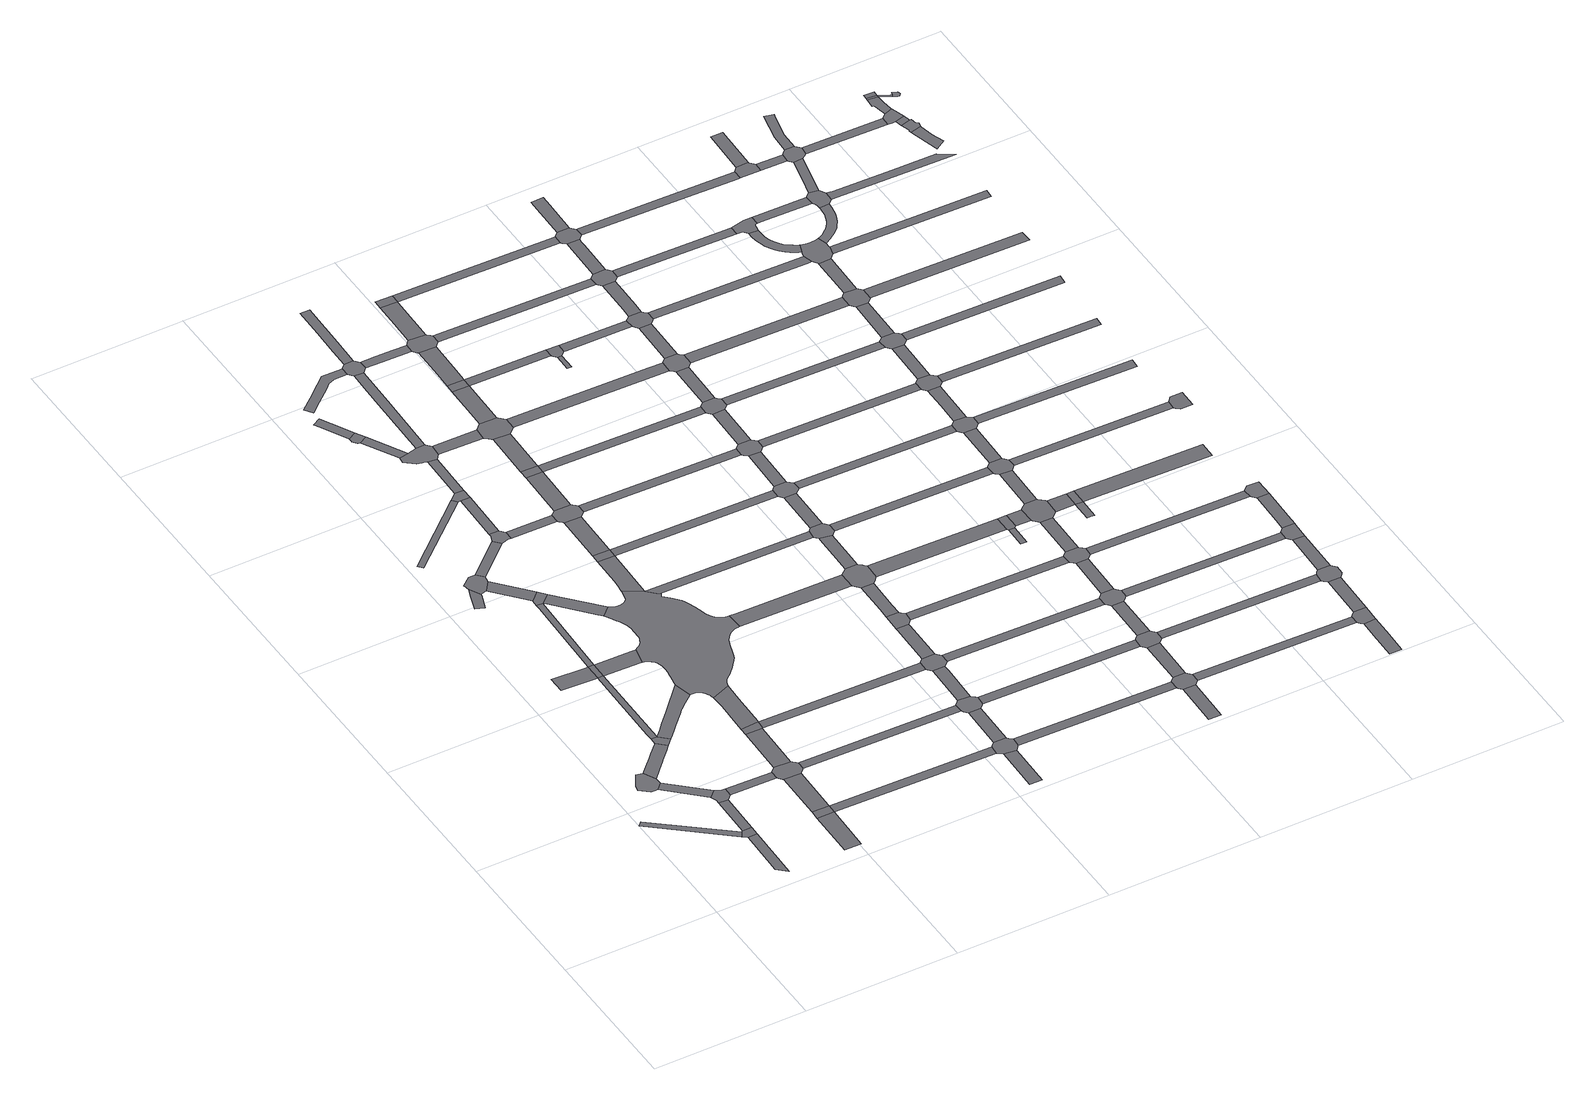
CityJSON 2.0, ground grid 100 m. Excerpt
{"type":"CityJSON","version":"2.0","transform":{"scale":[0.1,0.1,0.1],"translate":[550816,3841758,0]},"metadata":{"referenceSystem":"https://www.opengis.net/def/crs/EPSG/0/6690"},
"CityObjects":{
"road1":{"type":"Road","attributes":{"RoadStructureAttribute.sectionType":"1"},"geometry":[{"type":"MultiSurface","lod":"1","boundaries":[[[0,1,2,3]]]}]},
"road2":{"type":"Road","geometry":[{"type":"MultiSurface","lod":"1","boundaries":[[[4,5,6,7,8,9,10,11,12,13]]]}]},
"road3":{"type":"Road","attributes":{"RoadStructureAttribute.sectionType":"1"},"geometry":[{"type":"MultiSurface","lod":"1","boundaries":[[[14,15,16,17]]]}]},
"road4":{"type":"Road","geometry":[{"type":"MultiSurface","lod":"1","boundaries":[[[18,3,2,14,17,19]]]}]},
"road5":{"type":"Road","attributes":{"RoadStructureAttribute.sectionType":"1"},"geometry":[{"type":"MultiSurface","lod":"1","boundaries":[[[10,9,20,21]]]}]},
"road6":{"type":"Road","attributes":{"RoadStructureAttribute.sectionType":"1"},"geometry":[{"type":"MultiSurface","lod":"1","boundaries":[[[22,18,19,23]]]}]},
"road7":{"type":"Road","attributes":{"RoadStructureAttribute.sectionType":"1"},"geometry":[{"type":"MultiSurface","lod":"1","boundaries":[[[24,25,26,27,28,29,13,12,30,31,32,33,34]]]}]},
"road8":{"type":"Road","geometry":[{"type":"MultiSurface","lod":"1","boundaries":[[[35,36,37,21,20,38,39,22,23,40,41]]]}]},
"road9":{"type":"Road","geometry":[{"type":"MultiSurface","lod":"1","boundaries":[[[42,43,44,24,34,45,46]]]}]},
"road10":{"type":"Road","attributes":{"RoadStructureAttribute.sectionType":"1"},"geometry":[{"type":"MultiSurface","lod":"1","boundaries":[[[47,48,49,50,51,52]]]}]},
"road11":{"type":"Road","attributes":{"RoadStructureAttribute.sectionType":"1"},"geometry":[{"type":"MultiSurface","lod":"1","boundaries":[[[41,40,53,54]]]}]},
"road12":{"type":"Road","attributes":{"RoadStructureAttribute.sectionType":"1"},"geometry":[{"type":"MultiSurface","lod":"1","boundaries":[[[51,55,42,46,56,57]]]}]},
"road13":{"type":"Road","attributes":{"RoadStructureAttribute.sectionType":"1"},"geometry":[{"type":"MultiSurface","lod":"1","boundaries":[[[58,59,60,61]]]}]},
"road14":{"type":"Road","geometry":[{"type":"MultiSurface","lod":"1","boundaries":[[[62,58,61,63]]]}]},
"road15":{"type":"Road","attributes":{"RoadStructureAttribute.sectionType":"1"},"geometry":[{"type":"MultiSurface","lod":"1","boundaries":[[[64,65,66,67,68,69]]]}]},
"road16":{"type":"Road","geometry":[{"type":"MultiSurface","lod":"1","boundaries":[[[52,51,57,70,71]]]}]},
"road17":{"type":"Road","attributes":{"RoadStructureAttribute.sectionType":"1"},"geometry":[{"type":"MultiSurface","lod":"1","boundaries":[[[72,73,74,75,76,77,78,46,45,79,80,81,82,83,84,85,86,87,88]]]}]},
"road18":{"type":"Road","attributes":{"RoadStructureAttribute.sectionType":"1"},"geometry":[{"type":"MultiSurface","lod":"1","boundaries":[[[89,62,63,90,91]]]}]},
"road19":{"type":"Road","geometry":[{"type":"MultiSurface","lod":"1","boundaries":[[[92,93,94,95,96,64,69,97,98,99,100,101,102]]]}]},
"road20":{"type":"Road","geometry":[{"type":"MultiSurface","lod":"1","boundaries":[[[103,104,105,54,53,106,89,91,107,108,109,110,111,112,113]]]}]},
"road21":{"type":"Road","attributes":{"RoadStructureAttribute.sectionType":"1"},"geometry":[{"type":"MultiSurface","lod":"1","boundaries":[[[114,115,71,70,116,117,118]]]}]},
"road22":{"type":"Road","attributes":{"RoadStructureAttribute.sectionType":"1"},"geometry":[{"type":"MultiSurface","lod":"1","boundaries":[[[119,120,121,122,70,57,123,124,125,126,127]]]}]},
"road23":{"type":"Road","attributes":{"RoadStructureAttribute.sectionType":"1"},"geometry":[{"type":"MultiSurface","lod":"1","boundaries":[[[128,103,113,129]]]}]},
"road24":{"type":"Road","attributes":{"RoadStructureAttribute.sectionType":"1"},"geometry":[{"type":"MultiSurface","lod":"1","boundaries":[[[99,98,130,131,132]]]}]},
"road25":{"type":"Road","geometry":[{"type":"MultiSurface","lod":"1","boundaries":[[[133,134,128,129,135]]]}]},
"road26":{"type":"Road","geometry":[{"type":"MultiSurface","lod":"1","boundaries":[[[132,131,136,114,118,137,138]]]}]},
"road27":{"type":"Road","attributes":{"RoadStructureAttribute.sectionType":"1"},"geometry":[{"type":"MultiSurface","lod":"1","boundaries":[[[139,140,141,142]]]}]},
"road28":{"type":"Road","attributes":{"RoadStructureAttribute.sectionType":"1"},"geometry":[{"type":"MultiSurface","lod":"1","boundaries":[[[143,144,145,146,147,148,149,150,151,134,133]]]}]},
"road29":{"type":"Road","attributes":{"RoadStructureAttribute.sectionType":"1"},"geometry":[{"type":"MultiSurface","lod":"1","boundaries":[[[152,102,101,153]]]}]},
"road30":{"type":"Road","attributes":{"RoadStructureAttribute.sectionType":"1"},"geometry":[{"type":"MultiSurface","lod":"1","boundaries":[[[154,138,137,155,156,157,158,159,160]]]}]},
"road31":{"type":"Road","geometry":[{"type":"MultiSurface","lod":"1","boundaries":[[[161,162,163,164,152,153,165,166,167,168,169,170]]]}]},
"road32":{"type":"Road","attributes":{"RoadStructureAttribute.sectionType":"1"},"geometry":[{"type":"MultiSurface","lod":"1","boundaries":[[[63,61,171,172]]]}]},
"road33":{"type":"Road","attributes":{"RoadStructureAttribute.sectionType":"1"},"geometry":[{"type":"MultiSurface","lod":"1","boundaries":[[[173,174,175,176,177,178]]]}]},
"road34":{"type":"Road","attributes":{"RoadStructureAttribute.sectionType":"1"},"geometry":[{"type":"MultiSurface","lod":"1","boundaries":[[[179,161,170,180]]]}]},
"road35":{"type":"Road","geometry":[{"type":"MultiSurface","lod":"1","boundaries":[[[181,182,183,184,185,186,187,188,189,190,160,159,191,192,193,194,195,196,197,198,199,200,201,202,203,204,205,206,127,126,207,208,209,210,211,212,213,214,215,216,217,218,219,220,221,72,88,222,223,224,225,226,227,228,229,230,231,232,147,146,233,234,235,236,237,238,239,240,241,242,243,244,245,246,247,248,249,250,251,252,253,254,255,256,257,258,259,260,261,262,263,264,265,266,267,268,269,270,271,272,273,274,275,276,277]]]}]},
"road36":{"type":"Road","geometry":[{"type":"MultiSurface","lod":"1","boundaries":[[[178,177,278,279,280,281,282,283,284]]]}]},
"road37":{"type":"Road","geometry":[{"type":"MultiSurface","lod":"1","boundaries":[[[285,139,142,179,180,286]]]}]},
"road38":{"type":"Road","attributes":{"RoadStructureAttribute.sectionType":"1"},"geometry":[{"type":"MultiSurface","lod":"1","boundaries":[[[287,284,283,288,289,290]]]}]},
"road39":{"type":"Road","attributes":{"RoadStructureAttribute.sectionType":"1"},"geometry":[{"type":"MultiSurface","lod":"1","boundaries":[[[291,285,286,292]]]}]},
"road40":{"type":"Road","attributes":{"RoadStructureAttribute.sectionType":"1"},"geometry":[{"type":"MultiSurface","lod":"1","boundaries":[[[169,168,293,294]]]}]},
"road41":{"type":"Road","attributes":{"RoadStructureAttribute.sectionType":"1"},"geometry":[{"type":"MultiSurface","lod":"1","boundaries":[[[110,109,295,296]]]}]},
"road42":{"type":"Road","geometry":[{"type":"MultiSurface","lod":"1","boundaries":[[[297,298,290,289,299,300,301,302,303,291,292,304,305,306,307,308,309,310]]]}]},
"road43":{"type":"Road","geometry":[{"type":"MultiSurface","lod":"1","boundaries":[[[311,312,313,181,277,314]]]}]},
"road44":{"type":"Road","attributes":{"RoadStructureAttribute.sectionType":"1"},"geometry":[{"type":"MultiSurface","lod":"1","boundaries":[[[315,316,317,318,319,320,321,322,323,324,325,326]]]}]},
"road45":{"type":"Road","geometry":[{"type":"MultiSurface","lod":"1","boundaries":[[[327,311,314,328]]]}]},
"road46":{"type":"Road","attributes":{"RoadStructureAttribute.sectionType":"1"},"geometry":[{"type":"MultiSurface","lod":"1","boundaries":[[[329,330,331,133,135,332,333,334]]]}]},
"road47":{"type":"Road","attributes":{"RoadStructureAttribute.sectionType":"1"},"geometry":[{"type":"MultiSurface","lod":"1","boundaries":[[[335,327,328,336,337]]]}]},
"road48":{"type":"Road","attributes":{"RoadStructureAttribute.sectionType":"1"},"geometry":[{"type":"MultiSurface","lod":"1","boundaries":[[[338,339,340,297,310,341,342,343]]]}]},
"road49":{"type":"Road","geometry":[{"type":"MultiSurface","lod":"1","boundaries":[[[344,345,346,294,293,347,348,335,337,349,350,351,352,353,354,355]]]}]},
"road50":{"type":"Road","attributes":{"RoadStructureAttribute.sectionType":"1"},"geometry":[{"type":"MultiSurface","lod":"1","boundaries":[[[307,306,356,357]]]}]},
"road51":{"type":"Road","attributes":{"RoadStructureAttribute.sectionType":"1"},"geometry":[{"type":"MultiSurface","lod":"1","boundaries":[[[358,344,355,359]]]}]},
"road52":{"type":"Road","geometry":[{"type":"MultiSurface","lod":"1","boundaries":[[[360,361,362,326,325,363,364,338,343,365,366,367,368,369,370,371]]]}]},
"road53":{"type":"Road","geometry":[{"type":"MultiSurface","lod":"1","boundaries":[[[372,358,359,373]]]}]},
"road54":{"type":"Road","attributes":{"RoadStructureAttribute.sectionType":"1"},"geometry":[{"type":"MultiSurface","lod":"1","boundaries":[[[374,375,376,377]]]}]},
"road55":{"type":"Road","attributes":{"RoadStructureAttribute.sectionType":"1"},"geometry":[{"type":"MultiSurface","lod":"1","boundaries":[[[378,372,373,379,380]]]}]},
"road56":{"type":"Road","attributes":{"RoadStructureAttribute.sectionType":"1"},"geometry":[{"type":"MultiSurface","lod":"1","boundaries":[[[381,382,383,360,371,384,385]]]}]},
"road57":{"type":"Road","geometry":[{"type":"MultiSurface","lod":"1","boundaries":[[[386,387,388,172,171,389,374,377,390,391,392,393,394,395]]]}]},
"road58":{"type":"Road","geometry":[{"type":"MultiSurface","lod":"1","boundaries":[[[396,397,398,357,356,399,400,378,380,401,402,403,404,405]]]}]},
"road59":{"type":"Road","attributes":{"RoadStructureAttribute.sectionType":"1"},"geometry":[{"type":"MultiSurface","lod":"1","boundaries":[[[406,386,395,407]]]}]},
"road60":{"type":"Road","attributes":{"RoadStructureAttribute.sectionType":"1"},"geometry":[{"type":"MultiSurface","lod":"1","boundaries":[[[408,409,368,367,410,411,412]]]}]},
"road61":{"type":"Road","attributes":{"RoadStructureAttribute.sectionType":"1"},"geometry":[{"type":"MultiSurface","lod":"1","boundaries":[[[413,414,258,257,415,416]]]}]},
"road62":{"type":"Road","attributes":{"RoadStructureAttribute.sectionType":"1"},"geometry":[{"type":"MultiSurface","lod":"1","boundaries":[[[417,418,277,276,419,420]]]}]},
"road63":{"type":"Road","geometry":[{"type":"MultiSurface","lod":"1","boundaries":[[[421,422,423,296,295,424,406,407,425,426,427,428,429,430]]]}]},
"road64":{"type":"Road","attributes":{"RoadStructureAttribute.sectionType":"1"},"geometry":[{"type":"MultiSurface","lod":"1","boundaries":[[[431,396,405,432]]]}]},
"road65":{"type":"Road","geometry":[{"type":"MultiSurface","lod":"1","boundaries":[[[433,431,432,434]]]}]},
"road66":{"type":"Road","attributes":{"RoadStructureAttribute.sectionType":"1"},"geometry":[{"type":"MultiSurface","lod":"1","boundaries":[[[435,436,437,438,421,430]]]}]},
"road67":{"type":"Road","attributes":{"RoadStructureAttribute.sectionType":"1"},"geometry":[{"type":"MultiSurface","lod":"1","boundaries":[[[328,314,439,440]]]}]},
"road68":{"type":"Road","attributes":{"RoadStructureAttribute.sectionType":"1"},"geometry":[{"type":"MultiSurface","lod":"1","boundaries":[[[441,442,443,444,433,434,445,446,447]]]}]},
"road69":{"type":"Road","geometry":[{"type":"MultiSurface","lod":"1","boundaries":[[[448,449,334,333,450,437,436,451,452,453,454,455,456]]]}]},
"road70":{"type":"Road","attributes":{"RoadStructureAttribute.sectionType":"1"},"geometry":[{"type":"MultiSurface","lod":"1","boundaries":[[[457,458,448,456,459,460]]]}]},
"road71":{"type":"Road","geometry":[{"type":"MultiSurface","lod":"1","boundaries":[[[461,462,412,411,463,441,447,464,465,466,467,468,469,470]]]}]},
"road72":{"type":"Road","attributes":{"RoadStructureAttribute.sectionType":"1"},"geometry":[{"type":"MultiSurface","lod":"1","boundaries":[[[352,351,471,472]]]}]},
"road73":{"type":"Road","attributes":{"RoadStructureAttribute.sectionType":"1"},"geometry":[{"type":"MultiSurface","lod":"1","boundaries":[[[473,474,461,470,475,476]]]}]},
"road74":{"type":"Road","geometry":[{"type":"MultiSurface","lod":"1","boundaries":[[[477,457,460,478,479,480,481,482]]]}]},
"road75":{"type":"Road","attributes":{"RoadStructureAttribute.sectionType":"1"},"geometry":[{"type":"MultiSurface","lod":"1","boundaries":[[[483,484,477,482,485,486]]]}]},
"road76":{"type":"Road","geometry":[{"type":"MultiSurface","lod":"1","boundaries":[[[487,473,476,488]]]}]},
"road77":{"type":"Road","attributes":{"RoadStructureAttribute.sectionType":"1"},"geometry":[{"type":"MultiSurface","lod":"1","boundaries":[[[373,359,489,490]]]}]},
"road78":{"type":"Road","attributes":{"RoadStructureAttribute.sectionType":"1"},"geometry":[{"type":"MultiSurface","lod":"1","boundaries":[[[434,432,491,492,493]]]}]},
"road79":{"type":"Road","geometry":[{"type":"MultiSurface","lod":"1","boundaries":[[[494,495,496,416,415,497,498,483,486,499,500,501,502,503,504,505]]]}]},
"road80":{"type":"Road","attributes":{"RoadStructureAttribute.sectionType":"1"},"geometry":[{"type":"MultiSurface","lod":"1","boundaries":[[[506,393,392,507,508]]]}]},
"road81":{"type":"Road","attributes":{"RoadStructureAttribute.sectionType":"1"},"geometry":[{"type":"MultiSurface","lod":"1","boundaries":[[[509,510,511,512,494,505,513,514]]]}]},
"road82":{"type":"Road","attributes":{"RoadStructureAttribute.sectionType":"1"},"geometry":[{"type":"MultiSurface","lod":"1","boundaries":[[[515,516,403,402,517,518,519]]]}]},
"road83":{"type":"Road","geometry":[{"type":"MultiSurface","lod":"1","boundaries":[[[520,521,522,420,419,523,509,514,524,525,526,527]]]}]},
"road84":{"type":"Road","attributes":{"RoadStructureAttribute.sectionType":"1"},"geometry":[{"type":"MultiSurface","lod":"1","boundaries":[[[428,427,528,529]]]}]},
"road85":{"type":"Road","attributes":{"RoadStructureAttribute.sectionType":"1"},"geometry":[{"type":"MultiSurface","lod":"1","boundaries":[[[530,531,521,520,532]]]}]},
"road86":{"type":"Road","geometry":[{"type":"MultiSurface","lod":"1","boundaries":[[[533,534,535,536]]]}]},
"road87":{"type":"Road","geometry":[{"type":"MultiSurface","lod":"1","boundaries":[[[493,492,533,536,537,538]]]}]},
"road88":{"type":"Road","geometry":[{"type":"MultiSurface","lod":"1","boundaries":[[[539,540,440,439,541,530,532,542,543,544]]]}]},
"road89":{"type":"Road","attributes":{"RoadStructureAttribute.sectionType":"1"},"geometry":[{"type":"MultiSurface","lod":"1","boundaries":[[[453,452,545,546,547]]]}]},
"road90":{"type":"Road","attributes":{"RoadStructureAttribute.sectionType":"1"},"geometry":[{"type":"MultiSurface","lod":"1","boundaries":[[[548,539,544,549]]]}]},
"road91":{"type":"Road","attributes":{"RoadStructureAttribute.sectionType":"1"},"geometry":[{"type":"MultiSurface","lod":"1","boundaries":[[[467,466,550,551,552]]]}]},
"road92":{"type":"Road","geometry":[{"type":"MultiSurface","lod":"1","boundaries":[[[553,554,472,471,555,548,549,556,557,558]]]}]},
"road93":{"type":"Road","attributes":{"RoadStructureAttribute.sectionType":"1"},"geometry":[{"type":"MultiSurface","lod":"1","boundaries":[[[480,479,559,560]]]}]},
"road94":{"type":"Road","attributes":{"RoadStructureAttribute.sectionType":"1"},"geometry":[{"type":"MultiSurface","lod":"1","boundaries":[[[561,562,553,558]]]}]},
"road95":{"type":"Road","attributes":{"RoadStructureAttribute.sectionType":"1"},"geometry":[{"type":"MultiSurface","lod":"1","boundaries":[[[502,501,563,564]]]}]},
"road96":{"type":"Road","attributes":{"RoadStructureAttribute.sectionType":"1"},"geometry":[{"type":"MultiSurface","lod":"1","boundaries":[[[565,488,476,566,567]]]}]},
"road97":{"type":"Road","attributes":{"RoadStructureAttribute.sectionType":"1"},"geometry":[{"type":"MultiSurface","lod":"1","boundaries":[[[538,537,568,569,570,571]]]}]},
"road98":{"type":"Road","attributes":{"RoadStructureAttribute.sectionType":"1"},"geometry":[{"type":"MultiSurface","lod":"1","boundaries":[[[572,573,574,575]]]}]},
"road99":{"type":"Road","geometry":[{"type":"MultiSurface","lod":"1","boundaries":[[[576,577,490,489,578,579,562,561,580,581,582,583]]]}]},
"road100":{"type":"Road","geometry":[{"type":"MultiSurface","lod":"1","boundaries":[[[584,585,586,508,507,587,572,575,588,589,590,591,592,593]]]}]},
"road101":{"type":"Road","attributes":{"RoadStructureAttribute.sectionType":"1"},"geometry":[{"type":"MultiSurface","lod":"1","boundaries":[[[594,576,583,595]]]}]},
"road102":{"type":"Road","attributes":{"RoadStructureAttribute.sectionType":"1"},"geometry":[{"type":"MultiSurface","lod":"1","boundaries":[[[596,597,584,593]]]}]},
"road103":{"type":"Road","geometry":[{"type":"MultiSurface","lod":"1","boundaries":[[[598,599,600,519,518,601,602,603,594,595,604,605,606,607,608,609]]]}]},
"road104":{"type":"Road","attributes":{"RoadStructureAttribute.sectionType":"1"},"geometry":[{"type":"MultiSurface","lod":"1","boundaries":[[[527,526,610,611]]]}]},
"road105":{"type":"Road","geometry":[{"type":"MultiSurface","lod":"1","boundaries":[[[612,613,529,528,614,615,597,596,616,617,618,619,620]]]}]},
"road106":{"type":"Road","attributes":{"RoadStructureAttribute.sectionType":"1"},"geometry":[{"type":"MultiSurface","lod":"1","boundaries":[[[621,598,609,622]]]}]},
"road107":{"type":"Road","attributes":{"RoadStructureAttribute.sectionType":"1"},"geometry":[{"type":"MultiSurface","lod":"1","boundaries":[[[623,612,620,624]]]}]},
"road108":{"type":"Road","geometry":[{"type":"MultiSurface","lod":"1","boundaries":[[[625,626,571,570,627,621,622,628,629,630,631,632]]]}]},
"road109":{"type":"Road","attributes":{"RoadStructureAttribute.sectionType":"1"},"geometry":[{"type":"MultiSurface","lod":"1","boundaries":[[[543,542,633,634]]]}]},
"road110":{"type":"Road","geometry":[{"type":"MultiSurface","lod":"1","boundaries":[[[635,636,637,638,639,640,547,546,641,623,624,642,643,644,645]]]}]},
"road111":{"type":"Road","attributes":{"RoadStructureAttribute.sectionType":"1"},"geometry":[{"type":"MultiSurface","lod":"1","boundaries":[[[646,647,648,625,632,649,650,651]]]}]},
"road112":{"type":"Road","geometry":[{"type":"MultiSurface","lod":"1","boundaries":[[[652,653,654,655]]]}]},
"road113":{"type":"Road","attributes":{"RoadStructureAttribute.sectionType":"1"},"geometry":[{"type":"MultiSurface","lod":"1","boundaries":[[[656,657,638,637,658,659]]]}]},
"road114":{"type":"Road","geometry":[{"type":"MultiSurface","lod":"1","boundaries":[[[564,563,652,655,660,661]]]}]},
"road115":{"type":"Road","geometry":[{"type":"MultiSurface","lod":"1","boundaries":[[[662,552,551,646,651,663,664,665]]]}]},
"road116":{"type":"Road","attributes":{"RoadStructureAttribute.sectionType":"1"},"geometry":[{"type":"MultiSurface","lod":"1","boundaries":[[[557,556,666,667]]]}]},
"road117":{"type":"Road","geometry":[{"type":"MultiSurface","lod":"1","boundaries":[[[668,669,670,671,560,559,672,656,659,673,674,675,676,677,678,679]]]}]},
"road118":{"type":"Road","attributes":{"RoadStructureAttribute.sectionType":"1"},"geometry":[{"type":"MultiSurface","lod":"1","boundaries":[[[680,681,662,665,682,683,684]]]}]},
"road119":{"type":"Road","attributes":{"RoadStructureAttribute.sectionType":"1"},"geometry":[{"type":"MultiSurface","lod":"1","boundaries":[[[661,660,685,686]]]}]},
"road120":{"type":"Road","attributes":{"RoadStructureAttribute.sectionType":"1"},"geometry":[{"type":"MultiSurface","lod":"1","boundaries":[[[687,688,668,679,689,690]]]}]},
"road121":{"type":"Road","geometry":[{"type":"MultiSurface","lod":"1","boundaries":[[[691,692,567,566,693,680,684,694,695,696,697,698]]]}]},
"road122":{"type":"Road","attributes":{"RoadStructureAttribute.sectionType":"1"},"geometry":[{"type":"MultiSurface","lod":"1","boundaries":[[[581,580,699,700]]]}]},
"road123":{"type":"Road","geometry":[{"type":"MultiSurface","lod":"1","boundaries":[[[701,702,686,685,703,704,687,690,705,706,707,708,709,710,711]]]}]},
"road124":{"type":"Road","attributes":{"RoadStructureAttribute.sectionType":"1"},"geometry":[{"type":"MultiSurface","lod":"1","boundaries":[[[712,713,714,691,698,715,716]]]}]},
"road125":{"type":"Road","attributes":{"RoadStructureAttribute.sectionType":"1"},"geometry":[{"type":"MultiSurface","lod":"1","boundaries":[[[591,590,717,718]]]}]},
"road126":{"type":"Road","attributes":{"RoadStructureAttribute.sectionType":"1"},"geometry":[{"type":"MultiSurface","lod":"1","boundaries":[[[719,720,701,711,721,722]]]}]},
"road127":{"type":"Road","attributes":{"RoadStructureAttribute.sectionType":"1"},"geometry":[{"type":"MultiSurface","lod":"1","boundaries":[[[606,605,723,724]]]}]},
"road128":{"type":"Road","geometry":[{"type":"MultiSurface","lod":"1","boundaries":[[[725,611,610,726,719,722,727,728,729,730]]]}]},
"road129":{"type":"Road","attributes":{"RoadStructureAttribute.sectionType":"1"},"geometry":[{"type":"MultiSurface","lod":"1","boundaries":[[[708,707,731,732]]]}]},
"road130":{"type":"Road","attributes":{"RoadStructureAttribute.sectionType":"1"},"geometry":[{"type":"MultiSurface","lod":"1","boundaries":[[[618,617,733,734]]]}]},
"road131":{"type":"Road","geometry":[{"type":"MultiSurface","lod":"1","boundaries":[[[731,735,736,737,738]]]}]},
"road132":{"type":"Road","attributes":{"RoadStructureAttribute.sectionType":"1"},"geometry":[{"type":"MultiSurface","lod":"1","boundaries":[[[739,725,730,740]]]}]},
"road133":{"type":"Road","geometry":[{"type":"MultiSurface","lod":"1","boundaries":[[[732,731,738,741]]]}]},
"road134":{"type":"Road","attributes":{"RoadStructureAttribute.sectionType":"1"},"geometry":[{"type":"MultiSurface","lod":"1","boundaries":[[[630,629,742,743,744,745]]]}]},
"road135":{"type":"Road","attributes":{"RoadStructureAttribute.sectionType":"1"},"geometry":[{"type":"MultiSurface","lod":"1","boundaries":[[[664,663,746,747,748]]]}]},
"road136":{"type":"Road","geometry":[{"type":"MultiSurface","lod":"1","boundaries":[[[749,750,634,633,739,740,751,752,753]]]}]},
"road137":{"type":"Road","attributes":{"RoadStructureAttribute.sectionType":"1"},"geometry":[{"type":"MultiSurface","lod":"1","boundaries":[[[754,645,644,755,756]]]}]},
"road138":{"type":"Road","attributes":{"RoadStructureAttribute.sectionType":"1"},"geometry":[{"type":"MultiSurface","lod":"1","boundaries":[[[757,758,749,753,759]]]}]},
"road139":{"type":"Road","geometry":[{"type":"MultiSurface","lod":"1","boundaries":[[[760,667,666,757,759,761,762,763]]]}]},
"road140":{"type":"Road","attributes":{"RoadStructureAttribute.sectionType":"1"},"geometry":[{"type":"MultiSurface","lod":"1","boundaries":[[[676,675,764,765]]]}]},
"road141":{"type":"Road","attributes":{"RoadStructureAttribute.sectionType":"1"},"geometry":[{"type":"MultiSurface","lod":"1","boundaries":[[[766,760,763,767]]]}]},
"road142":{"type":"Road","attributes":{"RoadStructureAttribute.sectionType":"1"},"geometry":[{"type":"MultiSurface","lod":"1","boundaries":[[[768,696,695,769,770,771,772]]]}]},
"road143":{"type":"Road","geometry":[{"type":"MultiSurface","lod":"1","boundaries":[[[773,774,775,700,699,766,767,776,777,778,779]]]}]},
"road144":{"type":"Road","attributes":{"RoadStructureAttribute.sectionType":"1"},"geometry":[{"type":"MultiSurface","lod":"1","boundaries":[[[780,781,782,783,784,785]]]}]},
"road145":{"type":"Road","geometry":[{"type":"MultiSurface","lod":"1","boundaries":[[[786,787,718,717,788,789,782,781,790,791]]]}]},
"road146":{"type":"Road","attributes":{"RoadStructureAttribute.sectionType":"1"},"geometry":[{"type":"MultiSurface","lod":"1","boundaries":[[[792,773,779,793]]]}]},
"road147":{"type":"Road","attributes":{"RoadStructureAttribute.sectionType":"1"},"geometry":[{"type":"MultiSurface","lod":"1","boundaries":[[[741,738,794,795,796]]]}]},
"road148":{"type":"Road","attributes":{"RoadStructureAttribute.sectionType":"1"},"geometry":[{"type":"MultiSurface","lod":"1","boundaries":[[[797,786,791,798]]]}]},
"road149":{"type":"Road","geometry":[{"type":"MultiSurface","lod":"1","boundaries":[[[799,800,724,723,801,792,793,802,803,804,805,806,807,808,809]]]}]},
"road150":{"type":"Road","geometry":[{"type":"MultiSurface","lod":"1","boundaries":[[[810,748,747,811,812,813,814,815,816,817,818,819]]]}]},
"road151":{"type":"Road","attributes":{"RoadStructureAttribute.sectionType":"1"},"geometry":[{"type":"MultiSurface","lod":"1","boundaries":[[[729,728,820,821]]]}]},
"road152":{"type":"Road","attributes":{"RoadStructureAttribute.sectionType":"1"},"geometry":[{"type":"MultiSurface","lod":"1","boundaries":[[[812,822,823,824,825,826,827,828,829,830,831,832,833,834,835,836,837,838,839,840,841,842,843,813]]]}]},
"road153":{"type":"Road","geometry":[{"type":"MultiSurface","lod":"1","boundaries":[[[844,845,846,734,733,847,797,798,848,849,850,851,852,853]]]}]},
"road154":{"type":"Road","attributes":{"RoadStructureAttribute.sectionType":"1"},"geometry":[{"type":"MultiSurface","lod":"1","boundaries":[[[854,799,809,855,856]]]}]},
"road155":{"type":"Road","attributes":{"RoadStructureAttribute.sectionType":"1"},"geometry":[{"type":"MultiSurface","lod":"1","boundaries":[[[857,844,853,858]]]}]},
"road156":{"type":"Road","geometry":[{"type":"MultiSurface","lod":"1","boundaries":[[[859,860,861,862,863,864,834,833,865,866,745,744,867,854,856,868,869,870,871,872]]]}]},
"road157":{"type":"Road","attributes":{"RoadStructureAttribute.sectionType":"1"},"geometry":[{"type":"MultiSurface","lod":"1","boundaries":[[[752,751,873,874]]]}]},
"road158":{"type":"Road","geometry":[{"type":"MultiSurface","lod":"1","boundaries":[[[875,876,756,755,857,858,877,878]]]}]},
"road159":{"type":"Road","attributes":{"RoadStructureAttribute.sectionType":"1"},"geometry":[{"type":"MultiSurface","lod":"1","boundaries":[[[879,880,875,878,881,882]]]}]},
"road160":{"type":"Road","attributes":{"RoadStructureAttribute.sectionType":"1"},"geometry":[{"type":"MultiSurface","lod":"1","boundaries":[[[819,818,883,884,885]]]}]},
"road161":{"type":"Road","attributes":{"RoadStructureAttribute.sectionType":"1"},"geometry":[{"type":"MultiSurface","lod":"1","boundaries":[[[762,761,886,887]]]}]},
"road162":{"type":"Road","geometry":[{"type":"MultiSurface","lod":"1","boundaries":[[[888,889,765,764,890,891,879,882,892]]]}]},
"road163":{"type":"Road","attributes":{"RoadStructureAttribute.sectionType":"1"},"geometry":[{"type":"MultiSurface","lod":"1","boundaries":[[[893,894,895,896,897,898,899,900,901,902,903,904,905,906,907,908,909,910,911,912,913,914,915,916,917,918,872,871]]]}]},
"road164":{"type":"Road","geometry":[{"type":"MultiSurface","lod":"1","boundaries":[[[919,920,921,922,923,772,771,924,925]]]}]},
"road165":{"type":"Road","attributes":{"RoadStructureAttribute.sectionType":"1"},"geometry":[{"type":"MultiSurface","lod":"1","boundaries":[[[777,776,926,927]]]}]},
"road166":{"type":"Road","attributes":{"RoadStructureAttribute.sectionType":"1"},"geometry":[{"type":"MultiSurface","lod":"1","boundaries":[[[928,922,921,929]]]}]},
"road167":{"type":"Road","geometry":[{"type":"MultiSurface","lod":"1","boundaries":[[[930,885,884,931,932,907,906,933,934,935]]]}]},
"road168":{"type":"Road","attributes":{"RoadStructureAttribute.sectionType":"1"},"geometry":[{"type":"MultiSurface","lod":"1","boundaries":[[[925,924,936,937]]]}]},
"road169":{"type":"Road","attributes":{"RoadStructureAttribute.sectionType":"1"},"geometry":[{"type":"MultiSurface","lod":"1","boundaries":[[[805,804,938,939]]]}]},
"road170":{"type":"Road","geometry":[{"type":"MultiSurface","lod":"1","boundaries":[[[940,821,820,941,942,943,944]]]}]},
"road171":{"type":"Road","attributes":{"RoadStructureAttribute.sectionType":"1"},"geometry":[{"type":"MultiSurface","lod":"1","boundaries":[[[945,946,947,930,935]]]}]},
"road172":{"type":"Road","geometry":[{"type":"MultiSurface","lod":"1","boundaries":[[[948,949,950,937,936,951,952,946,945,953,954,955,956,957]]]}]},
"road173":{"type":"Road","attributes":{"RoadStructureAttribute.sectionType":"1"},"geometry":[{"type":"MultiSurface","lod":"1","boundaries":[[[958,869,868,959,960,961]]]}]},
"road174":{"type":"Road","attributes":{"RoadStructureAttribute.sectionType":"1"},"geometry":[{"type":"MultiSurface","lod":"1","boundaries":[[[962,963,948,957,964,965,966]]]}]},
"road175":{"type":"Road","attributes":{"RoadStructureAttribute.sectionType":"1"},"geometry":[{"type":"MultiSurface","lod":"1","boundaries":[[[967,968,934,933,969,970]]]}]},
"road176":{"type":"Road","attributes":{"RoadStructureAttribute.sectionType":"1"},"geometry":[{"type":"MultiSurface","lod":"1","boundaries":[[[956,955,971,972]]]}]},
"road177":{"type":"Road","geometry":[{"type":"MultiSurface","lod":"1","boundaries":[[[973,974,972,971,975,976,977,978]]]}]},
"road178":{"type":"Road","attributes":{"RoadStructureAttribute.sectionType":"1"},"geometry":[{"type":"MultiSurface","lod":"1","boundaries":[[[979,980,981,982,983,984,985,986]]]}]},
"road179":{"type":"Road","attributes":{"RoadStructureAttribute.sectionType":"1"},"geometry":[{"type":"MultiSurface","lod":"1","boundaries":[[[978,977,987,988]]]}]},
"road180":{"type":"Road","geometry":[{"type":"MultiSurface","lod":"1","boundaries":[[[989,990,991,988,987,992,993,983,982,994]]]}]},
"road181":{"type":"Road","attributes":{"RoadStructureAttribute.sectionType":"1"},"geometry":[{"type":"MultiSurface","lod":"1","boundaries":[[[995,996,997,974,973,998,999,1000]]]}]},
"road182":{"type":"Road","attributes":{"RoadStructureAttribute.sectionType":"1"},"geometry":[{"type":"MultiSurface","lod":"1","boundaries":[[[1001,995,1000,1002]]]}]},
"road183":{"type":"Road","geometry":[{"type":"MultiSurface","lod":"1","boundaries":[[[1003,1004,1001,1002,1005]]]}]},
"road184":{"type":"Road","geometry":[{"type":"MultiSurface","lod":"1","boundaries":[[[1006,1002,1000,1007,1008]]]}]},
"road185":{"type":"Road","geometry":[{"type":"MultiSurface","lod":"1","boundaries":[[[1009,1008,1007,1010,1011,1012,1013]]]}]}
},
"vertices":[
[28,902,0],[2,876,0],[458,498,0],[480,536,0],
[212,1270,0],[162,1186,0],[150,1147,0],[212,1096,0],[240,1096,0],[254,1096,0],[296,1139,0],[295,1154,0],[292,1181,0],[253,1258,0],
[486,475,0],[478,155,0],[537,99,0],[545,473,0],
[487,539,0],[547,538,0],
[477,883,0],[523,927,0],
[494,818,0],[554,817,0],
[443,1452,0],[439,1448,0],[377,1385,0],[349,1356,0],[295,1302,0],[288,1294,0],[346,1237,0],[406,1300,0],[409,1303,0],[470,1366,0],[500,1398,0],
[559,907,0],[557,908,0],[552,910,0],[486,863,0],[494,845,0],[586,847,0],[587,906,0],
[444,1496,0],[444,1472,0],[443,1454,0],[541,1440,0],[484,1495,0],
[442,2222,0],[220,2234,0],[221,2123,0],[440,2112,0],[454,2112,0],[453,2222,0],
[890,840,0],[889,899,0],
[445,1546,0],[485,1546,0],[489,2110,0],
[910,420,0],[903,103,0],[1012,100,0],[1020,418,0],
[911,481,0],[1021,478,0],
[212,3149,0],[191,3089,0],[155,2985,0],[213,2965,0],[249,3069,0],[253,3079,0],
[491,2220,0],[456,2222,0],
[803,1835,0],[787,1817,0],[660,1682,0],[640,1661,0],[568,1584,0],[526,1539,0],[487,1498,0],[564,1464,0],[599,1500,0],[626,1528,0],[700,1604,0],[719,1624,0],[727,1632,0],[773,1673,0],[810,1700,0],[828,1713,0],[834,1718,0],
[918,809,0],[1022,488,0],[1029,805,0],
[292,3241,0],[266,3241,0],[205,3191,0],[205,3189,0],[212,3151,0],[271,3084,0],[292,3090,0],[341,3156,0],[346,3181,0],[348,3196,0],[309,3241,0],
[921,928,0],[916,923,0],[891,900,0],[913,814,0],[1033,809,0],[1055,830,0],[1061,836,0],[1061,895,0],[1051,904,0],[1036,916,0],[1030,921,0],
[475,2836,0],[473,2803,0],[513,2801,0],[514,2819,0],[517,2832,0],
[756,2214,0],[745,2214,0],[735,2213,0],[504,2220,0],[492,2110,0],[729,2104,0],[734,2103,0],[741,2102,0],[765,2215,0],
[929,1260,0],[1038,1257,0],
[469,2890,0],[476,2882,0],[536,2935,0],
[1048,1318,0],[930,1309,0],[1042,1257,0],
[475,2853,0],[517,2834,0],[578,2888,0],
[521,3874,0],[62,3474,0],[89,3443,0],[549,3842,0],
[1049,1327,0],[1053,1546,0],[1057,1656,0],[1058,1676,0],[933,1626,0],[936,1585,0],[937,1581,0],[937,1537,0],[935,1455,0],
[541,3447,0],[582,3402,0],
[809,2627,0],[518,2833,0],[520,2831,0],[534,2815,0],[735,2586,0],[757,2561,0],[817,2618,0],
[558,3507,0],[558,3486,0],[555,3480,0],[550,3467,0],[604,3409,0],[624,3415,0],[626,3416,0],[647,3415,0],[648,3474,0],[618,3505,0],
[2077,395,0],[2081,455,0],
[271,4801,0],[234,4869,0],[182,4840,0],[205,4801,0],[295,4632,0],[348,4661,0],
[567,3842,0],[626,3840,0],
[955,2701,0],[954,2696,0],[938,2624,0],[930,2612,0],[920,2605,0],[897,2598,0],[875,2597,0],[850,2601,0],[836,2606,0],[833,2607,0],[785,2514,0],[793,2501,0],[801,2487,0],[811,2469,0],[821,2449,0],[831,2422,0],[835,2405,0],[836,2382,0],[837,2365,0],[836,2304,0],[833,2288,0],[829,2276,0],[819,2258,0],[809,2245,0],[795,2232,0],[780,2222,0],[754,2099,0],[760,2097,0],[767,2094,0],[779,2087,0],[790,2078,0],[802,2067,0],[812,2053,0],[819,2036,0],[824,2015,0],[825,1983,0],[824,1956,0],[819,1923,0],[811,1872,0],[808,1859,0],[804,1838,0],[838,1718,0],[846,1719,0],[858,1719,0],[875,1715,0],[885,1713,0],[896,1705,0],[906,1696,0],[914,1685,0],[922,1671,0],[929,1653,0],[929,1649,0],[1063,1692,0],[1070,1709,0],[1076,1720,0],[1077,1721,0],[1087,1734,0],[1124,1766,0],[1134,1776,0],[1149,1792,0],[1175,1820,0],[1198,1849,0],[1210,1868,0],[1219,1888,0],[1231,1922,0],[1246,1970,0],[1257,2001,0],[1259,2006,0],[1265,2021,0],[1276,2036,0],[1293,2056,0],[1310,2070,0],[1329,2082,0],[1348,2088,0],[1351,2089,0],[1367,2090,0],[1379,2091,0],[1374,2201,0],[1354,2203,0],[1352,2204,0],[1333,2210,0],[1311,2222,0],[1295,2236,0],[1282,2254,0],[1269,2284,0],[1257,2319,0],[1244,2369,0],[1231,2405,0],[1219,2433,0],[1208,2454,0],[1192,2475,0],[1165,2508,0],[1127,2545,0],[1134,2559,0],[1136,2562,0],[1128,2569,0],[1070,2630,0],
[294,4609,0],[294,4601,0],[292,4600,0],[314,4572,0],[317,4571,0],[330,4569,0],[383,4598,0],
[568,3915,0],[628,3913,0],
[514,4361,0],[335,4560,0],[457,4341,0],[519,4351,0],
[576,4232,0],[635,4222,0],
[948,3408,0],[948,3468,0],
[2091,813,0],[2090,874,0],
[579,4367,0],[551,4360,0],[455,4328,0],[451,4300,0],[513,4248,0],[547,4240,0],[567,4235,0],[635,4223,0],[646,4237,0],[661,4257,0],[667,4337,0],[648,4357,0],[639,4366,0],[638,4367,0],
[968,2988,0],[963,2795,0],[963,2753,0],[1078,2985,0],
[435,5184,0],[322,5085,0],[283,5050,0],[199,4979,0],[234,4927,0],[309,4992,0],[404,5074,0],[438,5106,0],[482,5122,0],[483,5123,0],[569,5121,0],[568,5179,0],
[970,3047,0],[1079,3044,0],
[1703,1303,0],[1370,1309,0],[1262,1312,0],[2085,1232,0],[2102,1231,0],[2103,1295,0],
[978,3378,0],[1079,3055,0],[1087,3374,0],
[596,5092,0],[593,4974,0],[589,4804,0],[650,4805,0],[653,4946,0],[657,5088,0],
[981,3497,0],[975,3491,0],[959,3477,0],[957,3399,0],[972,3384,0],[1092,3379,0],[1110,3395,0],[1119,3403,0],[1120,3464,0],[1109,3475,0],[1095,3488,0],[1089,3494,0],
[954,4250,0],[958,4331,0],
[988,3827,0],[1096,3825,0],
[599,5208,0],[589,5199,0],[579,5190,0],[579,5110,0],[586,5103,0],[666,5098,0],[677,5108,0],[687,5118,0],[686,5178,0],[676,5188,0],[669,5196,0],[658,5207,0],
[989,3887,0],[1098,3885,0],
[2108,367,0],[2101,64,0],[2182,60,0],[2188,357,0],
[997,4212,0],[1099,3895,0],[1106,4206,0],
[610,5719,0],[606,5521,0],[601,5335,0],[663,5396,0],[671,5719,0],
[2111,485,0],[2091,465,0],[2089,463,0],[2090,383,0],[2209,380,0],[2212,383,0],[2219,392,0],[2222,452,0],[2211,463,0],[2192,482,0],
[1000,4369,0],[995,4364,0],[979,4350,0],[977,4230,0],[991,4216,0],[1111,4211,0],[1150,4245,0],[1151,4325,0],[1115,4359,0],[1110,4364,0],
[2119,779,0],[2199,778,0],
[906,5173,0],[788,5176,0],[788,5116,0],[989,5111,0],[990,5172,0],
[1423,2198,0],[1380,2200,0],[2108,2075,0],[2108,2184,0],
[1129,2628,0],[1075,2630,0],[2134,2550,0],[2141,2608,0],
[2121,903,0],[2101,884,0],[2091,875,0],[2099,803,0],[2219,798,0],[2221,800,0],[2229,808,0],[2232,870,0],[2221,881,0],[2201,900,0],
[1008,4689,0],[1117,4686,0],
[1009,4750,0],[1118,4747,0],
[2208,1156,0],[2209,1200,0],[2129,1198,0],[2128,1158,0],
[2140,2963,0],[2142,3022,0],
[1015,5079,0],[1014,4990,0],[1012,4866,0],[1011,4809,0],[1119,4757,0],[1120,4810,0],[1128,5076,0],
[2130,1320,0],[2112,1303,0],[2109,1223,0],[2232,1220,0],[2242,1230,0],[2241,1292,0],[2232,1300,0],[2231,1302,0],[2212,1321,0],
[2137,1622,0],[2137,1605,0],[2217,1603,0],[2217,1620,0],
[1019,5203,0],[1011,5194,0],[1011,5084,0],[1131,5080,0],[1149,5098,0],[1158,5106,0],[1159,5166,0],[1148,5178,0],[1133,5193,0],[1130,5196,0],
[2148,3382,0],[2147,3441,0],
[1026,5531,0],[1023,5368,0],[1138,5517,0],[1138,5527,0],
[2140,1739,0],[2236,1640,0],[2245,1650,0],[2251,1710,0],[2239,1720,0],[2220,1737,0],
[2147,2032,0],[2142,1813,0],[2222,1811,0],[2227,2030,0],
[1028,5590,0],[1138,5587,0],
[2159,3801,0],[2160,3862,0],
[1640,4675,0],[1651,4675,0],[1652,4735,0],
[2151,2222,0],[2131,2204,0],[2114,2189,0],[2113,2069,0],[2128,2054,0],[2248,2051,0],[2263,2066,0],[2268,2071,0],[2272,2180,0],[2266,2186,0],[2251,2201,0],[2231,2221,0],
[3250,430,0],[3250,367,0],[3251,431,0],
[2158,2525,0],[2158,2513,0],[2154,2367,0],[2153,2326,0],[2233,2324,0],[2237,2511,0],
[2085,4304,0],[1171,4325,0],[1186,4244,0],[2165,4223,0],[2168,4303,0],
[2240,2631,0],[2160,2630,0],[2151,2619,0],[2145,2539,0],[2238,2512,0],[2257,2529,0],[2268,2540,0],[2269,2599,0],
[3257,787,0],[3259,848,0],
[2167,2934,0],[2161,2631,0],[2246,2931,0],
[1677,4647,0],[1675,4533,0],[1704,4532,0],[1706,4646,0],
[1734,4673,0],[1735,4733,0],
[2169,3050,0],[2151,3032,0],[2150,2952,0],[2280,2960,0],[2280,3019,0],[2249,3048,0],
[2269,1229,0],[3268,1207,0],[3267,1268,0],
[2177,3351,0],[2256,3347,0],
[1689,5094,0],[2189,5083,0],[2189,5143,0],
[2179,3470,0],[2158,3451,0],[2158,3371,0],[2288,3379,0],[2288,3438,0],[2259,3467,0],
[3280,1626,0],[3275,1687,0],
[2266,3772,0],[2187,3769,0],
[3118,2054,0],[3120,2162,0],
[1694,5574,0],[2197,5502,0],[2199,5562,0],
[1748,4672,0],[2081,4665,0],[2180,4663,0],[2176,4724,0],
[3276,336,0],[3268,36,0],[3350,36,0],[3357,334,0],
[2189,3889,0],[2170,3871,0],[2168,3791,0],[2186,3770,0],[2296,3799,0],[2296,3859,0],[2286,3869,0],[2268,3887,0],
[3279,458,0],[3265,444,0],[3258,438,0],[3256,360,0],[3376,355,0],[3378,357,0],[3386,365,0],[3388,426,0],[3378,436,0],[3359,455,0],
[2196,4194,0],[2276,4191,0],
[3366,756,0],[3284,755,0],
[2199,4331,0],[2190,4323,0],[2171,4305,0],[2166,4223,0],[2169,4220,0],[2187,4203,0],[2285,4200,0],[2306,4220,0],[2306,4301,0],[2286,4320,0],[2279,4327,0],[2279,4328,0],
[3301,2517,0],[3298,2576,0],
[3289,876,0],[3268,856,0],[3257,786,0],[3266,776,0],[3386,774,0],[3397,784,0],[3397,844,0],[3388,854,0],[3369,875,0],
[2206,4630,0],[2286,4630,0],
[3295,1176,0],[3375,1174,0],
[2209,4751,0],[2187,4733,0],[2188,4653,0],[2308,4650,0],[2318,4660,0],[2316,4720,0],[2306,4730,0],[2289,4748,0],
[3309,2937,0],[3310,2997,0],
[3408,1266,0],[3399,1276,0],[3381,1297,0],[3299,1296,0],[3279,1278,0],[3269,1269,0],[3276,1198,0],[3396,1194,0],[3405,1203,0],[3407,1203,0],[3410,1264,0],
[2217,5056,0],[2211,4820,0],[2211,4818,0],[2289,4749,0],[2291,4821,0],[2296,5053,0],
[3126,2044,0],[3123,1904,0],[3163,1903,0],[3166,2043,0],
[3307,1596,0],[3300,1332,0],[3382,1333,0],[3387,1596,0],
[3178,2053,0],[3180,2161,0],
[2219,5170,0],[2327,5080,0],[2328,5141,0],[2299,5171,0],
[3318,3356,0],[3319,3415,0],
[3309,1715,0],[3308,1713,0],[3289,1699,0],[3276,1688,0],[3287,1618,0],[3407,1614,0],[3410,1616,0],[3417,1623,0],[3424,1684,0],[3408,1696,0],[3389,1710,0],[3389,1712,0],
[2226,5474,0],[2225,5451,0],[2305,5417,0],[2305,5449,0],[2306,5471,0],
[3279,2051,0],[3277,2159,0],
[3315,2009,0],[3311,1789,0],[3391,1788,0],[3396,2007,0],
[2229,5590,0],[2208,5570,0],[2206,5494,0],[2326,5490,0],[2336,5499,0],[2337,5559,0],[2327,5569,0],[2308,5588,0],
[3327,3776,0],[3325,3836,0],
[3320,2196,0],[3284,2165,0],[3284,2045,0],[3297,2031,0],[3416,2026,0],[3432,2041,0],[3438,2046,0],[3443,2155,0],[3436,2161,0],[3400,2192,0],[3400,2193,0],
[2235,5893,0],[2233,5819,0],[2230,5591,0],[2313,5819,0],[2315,5894,0],
[4424,342,0],[4424,402,0],
[3327,2488,0],[3328,2487,0],[3406,2484,0],[3407,2485,0],
[3337,4196,0],[3338,4277,0],
[3330,2604,0],[3310,2506,0],[3426,2504,0],[3437,2514,0],[3437,2574,0],[3409,2603,0],
[3565,2043,0],[3568,2152,0],
[4433,762,0],[4438,822,0],
[3563,1908,0],[3589,1908,0],[3613,1907,0],[3615,2042,0],
[3337,2907,0],[3417,2904,0],
[3617,2151,0],
[3311,4637,0],[3339,4636,0],[3348,4636,0],[3331,4698,0],
[2702,5071,0],[3102,5061,0],[3103,5121,0],
[3339,3026,0],[3336,3022,0],[3448,2934,0],[3449,2994,0],[3418,3021,0],
[4447,1240,0],[4447,1180,0],[4448,1241,0],
[3346,3327,0],[3343,3179,0],[3425,3323,0],
[3349,3444,0],[3457,3353,0],[3456,3412,0],[3427,3442,0],
[4458,1600,0],[4456,1661,0],
[3355,3745,0],[3434,3742,0],
[2845,5547,0],[2844,5487,0],[3354,5474,0],[3367,5474,0],[3368,5534,0],
[3357,3862,0],[3341,3849,0],[3337,3845,0],[3468,3773,0],[3466,3832,0],[3455,3843,0],[3437,3861,0],
[4530,193,0],[4533,313,0],[4454,311,0],[4450,195,0],[4445,11,0],[4526,10,0],
[4456,431,0],[4434,411,0],[4431,334,0],[4439,326,0],[4533,321,0],[4536,429,0],
[3365,4165,0],[3444,4163,0],
[3630,2041,0],[4456,2021,0],[4458,2130,0],
[4463,732,0],[4544,730,0],
[3368,4306,0],[3358,4296,0],[3355,4176,0],[3455,4174,0],[3473,4192,0],[3475,4193,0],[3476,4273,0],[3475,4273,0],[3455,4294,0],[3448,4301,0],[3448,4303,0],
[3197,5145,0],[3141,5061,0],[3165,5030,0],[3225,5026,0],[3229,5056,0],[3232,5073,0],[3237,5080,0],[3243,5083,0],[3250,5084,0],[3251,5143,0],
[4475,2491,0],[4479,2551,0],
[3164,4996,0],[3169,4958,0],[3176,4925,0],[3189,4886,0],[3205,4854,0],[3220,4830,0],[3236,4812,0],[3262,4787,0],[3285,4768,0],[3307,4754,0],[3327,4744,0],[3342,4739,0],[3362,4797,0],[3346,4804,0],[3328,4815,0],[3304,4831,0],[3282,4850,0],[3264,4874,0],[3249,4900,0],[3237,4929,0],[3229,4959,0],[3224,4989,0],
[4467,853,0],[4449,834,0],[4445,830,0],[4446,749,0],[4562,748,0],[4565,751,0],[4573,759,0],[4574,820,0],[4565,829,0],[4547,849,0],
[3374,4600,0],[3454,4599,0],[3454,4600,0],
[4474,1149,0],[4554,1147,0],
[3460,4786,0],[3436,4784,0],[3419,4783,0],[3396,4786,0],[3381,4790,0],[3372,4792,0],[3340,4731,0],[3334,4707,0],[3373,4601,0],[3485,4633,0],[3500,4694,0],[3500,4703,0],[3500,4732,0],[3484,4792,0],
[4482,2909,0],[4485,2970,0],
[4477,1271,0],[4466,1259,0],[4557,1257,0],[4557,1268,0],
[4486,1570,0],[4479,1344,0],[4559,1345,0],[4564,1568,0],
[3274,5083,0],[3608,5075,0],[3605,5135,0],
[4490,3330,0],[4496,3388,0],
[4488,1689,0],[4466,1670,0],[4467,1590,0],[4485,1571,0],[4567,1687,0],
[3543,4757,0],[3553,4763,0],[3582,4783,0],[3605,4803,0],[3620,4820,0],[3625,4827,0],[3630,4835,0],[3648,4861,0],[3662,4891,0],[3674,4923,0],[3682,4957,0],[3686,4986,0],[3688,5006,0],[3688,5020,0],[3626,5017,0],[3626,5007,0],[3624,4981,0],[3620,4955,0],[3612,4927,0],[3601,4897,0],[3589,4878,0],[3576,4861,0],[3562,4845,0],[3549,4834,0],[3517,4808,0],[3503,4800,0],
[3496,5541,0],[3476,5563,0],[3476,5569,0],[3396,5566,0],[3377,5544,0],[3503,5471,0],[3504,5532,0],
[4499,3751,0],[4504,3811,0],
[3404,5869,0],[3483,5867,0],
[3639,5163,0],[3622,5055,0],[3625,5036,0],[3718,5048,0],[3722,5116,0],[3699,5154,0],
[3673,5467,0],[3679,5526,0],
[4513,4170,0],[4511,4249,0],
[4507,2581,0],[4485,2481,0],[4505,2462,0],[4583,2460,0],[4586,2580,0],
[3762,5440,0],[3700,5435,0],[3667,5287,0],
[3711,5556,0],[3701,5547,0],[3690,5536,0],[3682,5456,0],[3692,5445,0],[3774,5449,0],[3782,5454,0],[3796,5464,0],[3802,5524,0],[3772,5554,0],
[4011,4682,0],[3492,4633,0],[4519,4611,0],[4524,4670,0],
[3755,5870,0],[3716,5678,0],[3776,5672,0],[3813,5842,0],[3816,5857,0],
[4116,5098,0],[3763,5107,0],[4533,5028,0],[4436,5091,0],
[4329,5451,0],[4330,5511,0],
[4418,5560,0],[4363,5540,0],[4360,5450,0],[4374,5450,0],[4381,5450,0],[4445,5469,0],
[4515,5212,0],[4501,5251,0],[4482,5337,0],[4481,5343,0],[4410,5324,0],[4460,5135,0],[4463,5123,0],[4531,5168,0],
[4392,5406,0],[4459,5424,0],
[4477,5381,0],[4473,5383,0],[4465,5422,0],[4408,5348,0],[4406,5341,0],[4488,5374,0],
[4337,5696,0],[4331,5632,0],[4346,5631,0],[4416,5570,0],[4407,5637,0],[4403,5687,0],
[4338,5709,0],[4403,5703,0],
[4341,5742,0],[4341,5736,0],[4406,5735,0],
[4476,5667,0],[4476,5650,0],[4483,5664,0],
[4492,5684,0],[4504,5636,0],[4513,5632,0],[4529,5651,0],[4522,5671,0]
]}
